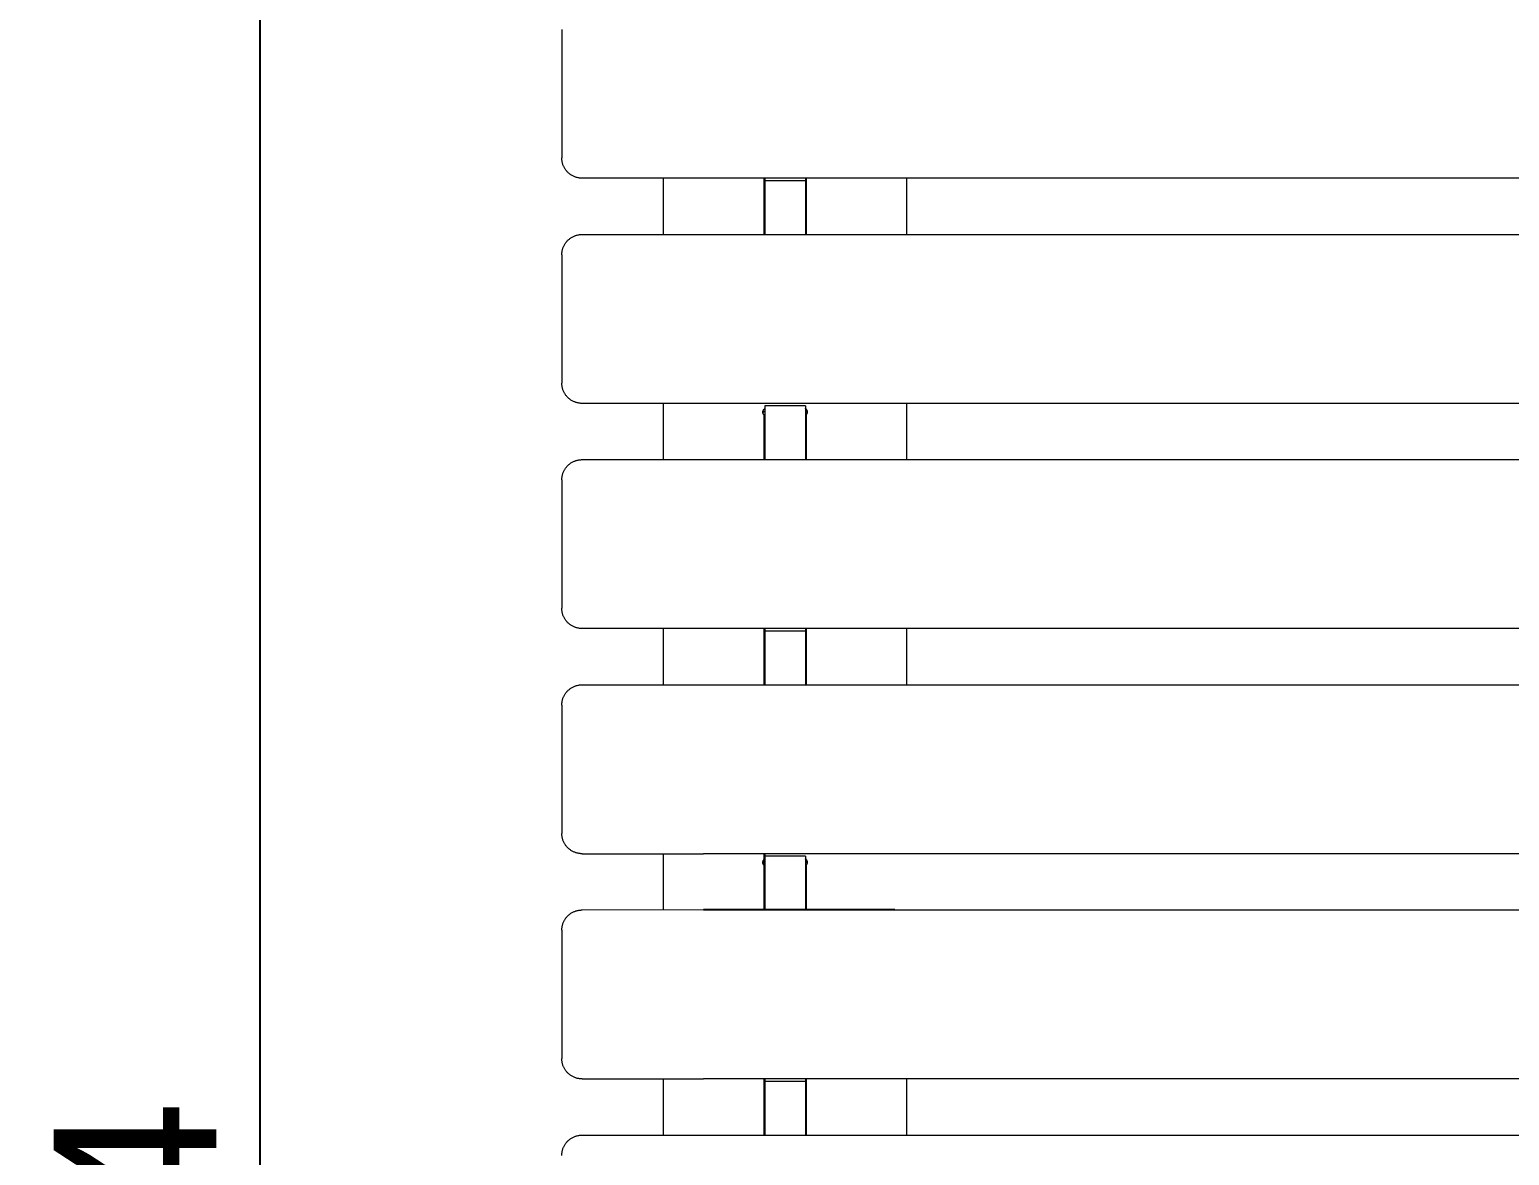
# Model space of a CAD drawing. Header units: millimetres. Extents: x -80 to 4518, y -398 to 2524.
# Drawn here: x -69.5 to 294.9, y 1978.1 to 2255.4 of the extents above; entities that cross this region are included whole.
import ezdxf

# ---------------------------------------------------------------- set-up
doc = ezdxf.new("R2010")
doc.units = ezdxf.units.MM
doc.layers.add('ZANO_R', color=7, linetype='Continuous', lineweight=0)
doc.layers.add('ZANO_W', color=1, linetype='Continuous', lineweight=0)
doc.styles.add('Arial', font='arial.ttf')
doc.styles.get("Standard").update_dxf_attribs({"font": 'ARIALUNI.TTF'})
doc.dimstyles.new('pl i ang', dxfattribs={"dimtxt": 50, "dimasz": 50, "dimexe": 1.25, "dimexo": 0.625, "dimgap": 10, "dimtad": 1, "dimtoh": 1, "dimtxsty": 'Standard', "dimcen": 2.5, "dimclrd": 1, "dimclre": 1, "dimclrt": 1, "dimadec": 0, "dimazin": 0, "dimtfac": 1, "dimtmove": 0, "dimatfit": 3, "dimfxl": 1, "dimarcsym": 1})

# ---------------------------------------------------------------- blocks, each defined once
blk = doc.blocks.new('*D386')
at = {"layer": 'ZANO_W', "color": 1, "lineweight": -2}
for p, q in [((56.54, 2481.4), (-22.87, 2481.4)), ((-12.87, 2441.4), (-12.87, 1417.51)), ((50.45, 1377.51), (-22.87, 1377.51))]:
    blk.add_line(p, q, dxfattribs=at)
at = {"layer": 'ZANO_W', "color": 1}
for points in [[(-6.2, 2441.4), (-19.53, 2441.4), (-12.87, 2481.4)], [(-19.53, 1417.51), (-6.2, 1417.51), (-12.87, 1377.51)]]:
    blk.add_solid(points, dxfattribs=at)
at = {"layer": 'ZANO_W', "color": 1, "insert": (-43.29, 1929.45), "char_height": 40, "attachment_point": 5, "rotation": 90, "style": 'Arial'}
blk.add_mtext('1104', dxfattribs=at)

msp = doc.modelspace()

# ---------------------------------------------------------------- linework, layer by layer
at = {"layer": 'ZANO_R'}
for p, q in [((61.54, 2255.42), (61.54, 2227.69)), ((61.54, 2227.69), (61.54, 2223.81)), ((61.55, 2223.63), (61.54, 2223.81)), ((61.55, 2223.46), (61.55, 2223.63)), ((61.57, 2223.29), (61.55, 2223.46)), ((61.59, 2223.12), (61.57, 2223.29)), ((61.62, 2222.96), (61.59, 2223.12)), ((61.65, 2222.79), (61.62, 2222.96)), ((61.69, 2222.62), (61.65, 2222.79)), ((61.73, 2222.46), (61.69, 2222.62)), ((61.78, 2222.29), (61.73, 2222.46)), ((61.83, 2222.13), (61.78, 2222.29)), ((61.89, 2221.97), (61.83, 2222.13)), ((61.96, 2221.81), (61.89, 2221.97)), ((62.03, 2221.66), (61.96, 2221.81)), ((62.1, 2221.51), (62.03, 2221.66)), ((62.18, 2221.35), (62.1, 2221.51)), ((62.27, 2221.21), (62.18, 2221.35)), ((62.36, 2221.06), (62.27, 2221.21)), ((62.46, 2220.92), (62.36, 2221.06)), ((62.56, 2220.78), (62.46, 2220.92)), ((62.66, 2220.65), (62.56, 2220.78)), ((62.77, 2220.52), (62.66, 2220.65)), ((62.89, 2220.39), (62.77, 2220.52)), ((63.01, 2220.27), (62.89, 2220.39)), ((63.13, 2220.15), (63.01, 2220.27)), ((63.26, 2220.04), (63.13, 2220.15)), ((63.39, 2219.93), (63.26, 2220.04)), ((63.52, 2219.82), (63.39, 2219.93)), ((63.66, 2219.72), (63.52, 2219.82)), ((63.8, 2219.62), (63.66, 2219.72)), ((63.95, 2219.53), (63.8, 2219.62)), ((64.09, 2219.45), (63.95, 2219.53)), ((64.24, 2219.37), (64.09, 2219.45)), ((64.4, 2219.29), (64.24, 2219.37)), ((64.55, 2219.22), (64.4, 2219.29)), ((64.71, 2219.15), (64.55, 2219.22)), ((64.87, 2219.09), (64.71, 2219.15)), ((65.03, 2219.04), (64.87, 2219.09)), ((65.19, 2218.99), (65.03, 2219.04)), ((65.36, 2218.95), (65.19, 2218.99)), ((65.53, 2218.91), (65.36, 2218.95)), ((65.69, 2218.88), (65.53, 2218.91)), ((65.86, 2218.85), (65.69, 2218.88)), ((66.03, 2218.83), (65.86, 2218.85)), ((66.2, 2218.82), (66.03, 2218.83)), ((66.37, 2218.81), (66.2, 2218.82)), ((66.54, 2218.81), (66.37, 2218.81)), ((360.45, 2218.81), (66.54, 2218.81)), ((86.54, 2218.81), (86.54, 2204.96)), ((111.34, 2204.96), (111.34, 2218.81)), ((111.54, 2218.81), (111.54, 2218.17)), ((121.54, 2218.17), (111.54, 2218.17)), ((111.54, 2218.17), (111.54, 2215.59)), ((121.54, 2218.81), (121.54, 2218.17)), ((121.54, 2218.17), (121.54, 2215.59)), ((121.74, 2218.81), (121.74, 2204.96)), ((146.54, 2204.96), (146.54, 2218.81)), ((111.54, 2215.59), (111.54, 2205.68)), ((121.54, 2215.59), (121.54, 2205.68)), ((65.86, 2204.91), (66.03, 2204.93)), ((66.03, 2204.93), (66.2, 2204.95)), ((66.2, 2204.95), (66.37, 2204.96)), ((66.37, 2204.96), (66.54, 2204.96)), ((66.54, 2204.96), (360.45, 2204.96)), ((111.54, 2205.68), (111.54, 2204.96)), ((121.54, 2205.68), (121.54, 2204.96)), ((61.69, 2201.14), (61.73, 2201.31)), ((61.73, 2201.31), (61.78, 2201.47)), ((61.78, 2201.47), (61.83, 2201.64)), ((61.83, 2201.64), (61.89, 2201.8)), ((61.89, 2201.8), (61.96, 2201.95)), ((61.96, 2201.95), (62.03, 2202.11)), ((62.03, 2202.11), (62.1, 2202.26)), ((62.1, 2202.26), (62.18, 2202.41)), ((62.18, 2202.41), (62.27, 2202.56)), ((62.27, 2202.56), (62.36, 2202.7)), ((62.36, 2202.7), (62.46, 2202.84)), ((62.46, 2202.84), (62.56, 2202.98)), ((62.56, 2202.98), (62.66, 2203.12)), ((62.66, 2203.12), (62.77, 2203.25)), ((62.77, 2203.25), (62.89, 2203.37)), ((62.89, 2203.37), (63.01, 2203.5)), ((63.01, 2203.5), (63.13, 2203.61)), ((63.13, 2203.61), (63.26, 2203.73)), ((63.26, 2203.73), (63.39, 2203.84)), ((63.39, 2203.84), (63.52, 2203.94)), ((63.52, 2203.94), (63.66, 2204.05)), ((63.66, 2204.05), (63.8, 2204.14)), ((63.8, 2204.14), (63.95, 2204.23)), ((63.95, 2204.23), (64.09, 2204.32)), ((64.09, 2204.32), (64.24, 2204.4)), ((64.24, 2204.4), (64.4, 2204.48)), ((64.4, 2204.48), (64.55, 2204.55)), ((64.55, 2204.55), (64.71, 2204.61)), ((64.71, 2204.61), (64.87, 2204.67)), ((64.87, 2204.67), (65.03, 2204.73)), ((65.03, 2204.73), (65.19, 2204.78)), ((65.19, 2204.78), (65.36, 2204.82)), ((65.36, 2204.82), (65.53, 2204.86)), ((65.53, 2204.86), (65.69, 2204.89)), ((65.69, 2204.89), (65.86, 2204.91)), ((61.54, 2199.96), (61.55, 2200.13)), ((61.54, 2199.96), (61.54, 2172.23)), ((61.55, 2200.3), (61.57, 2200.47)), ((61.55, 2200.13), (61.55, 2200.3)), ((61.57, 2200.47), (61.59, 2200.64)), ((61.59, 2200.64), (61.62, 2200.81)), ((61.62, 2200.81), (61.65, 2200.98)), ((61.65, 2200.98), (61.69, 2201.14)), ((61.54, 2172.23), (61.54, 2168.35)), ((61.55, 2168.18), (61.54, 2168.35)), ((61.55, 2168.01), (61.55, 2168.18)), ((61.57, 2167.84), (61.55, 2168.01)), ((61.59, 2167.67), (61.57, 2167.84)), ((61.62, 2167.5), (61.59, 2167.67)), ((61.65, 2167.33), (61.62, 2167.5)), ((61.69, 2167.16), (61.65, 2167.33)), ((61.73, 2167), (61.69, 2167.16)), ((61.78, 2166.83), (61.73, 2167)), ((61.83, 2166.67), (61.78, 2166.83)), ((61.89, 2166.51), (61.83, 2166.67)), ((61.96, 2166.35), (61.89, 2166.51)), ((62.03, 2166.2), (61.96, 2166.35)), ((62.1, 2166.05), (62.03, 2166.2)), ((62.18, 2165.9), (62.1, 2166.05)), ((62.27, 2165.75), (62.18, 2165.9)), ((62.36, 2165.6), (62.27, 2165.75)), ((62.46, 2165.46), (62.36, 2165.6)), ((62.56, 2165.33), (62.46, 2165.46)), ((62.66, 2165.19), (62.56, 2165.33)), ((62.77, 2165.06), (62.66, 2165.19)), ((62.89, 2164.93), (62.77, 2165.06)), ((63.01, 2164.81), (62.89, 2164.93)), ((63.13, 2164.69), (63.01, 2164.81)), ((63.26, 2164.58), (63.13, 2164.69)), ((63.39, 2164.47), (63.26, 2164.58)), ((63.52, 2164.36), (63.39, 2164.47)), ((63.66, 2164.26), (63.52, 2164.36)), ((63.8, 2164.17), (63.66, 2164.26)), ((63.95, 2164.07), (63.8, 2164.17)), ((64.09, 2163.99), (63.95, 2164.07)), ((64.24, 2163.91), (64.09, 2163.99)), ((64.4, 2163.83), (64.24, 2163.91)), ((64.55, 2163.76), (64.4, 2163.83)), ((64.71, 2163.7), (64.55, 2163.76)), ((64.87, 2163.64), (64.71, 2163.7)), ((65.03, 2163.58), (64.87, 2163.64)), ((65.19, 2163.53), (65.03, 2163.58)), ((65.36, 2163.49), (65.19, 2163.53)), ((65.53, 2163.45), (65.36, 2163.49)), ((65.69, 2163.42), (65.53, 2163.45)), ((65.86, 2163.39), (65.69, 2163.42)), ((66.03, 2163.37), (65.86, 2163.39)), ((66.2, 2163.36), (66.03, 2163.37)), ((66.37, 2163.35), (66.2, 2163.36)), ((66.54, 2163.35), (66.37, 2163.35)), ((360.45, 2163.35), (66.54, 2163.35)), ((86.54, 2163.35), (86.54, 2149.5)), ((111.05, 2161.28), (111.06, 2161.32)), ((111.05, 2161.25), (111.05, 2161.28)), ((111.05, 2161.22), (111.05, 2161.25)), ((111.05, 2161.18), (111.05, 2161.22)), ((111.06, 2161.35), (111.07, 2161.39)), ((111.06, 2161.32), (111.06, 2161.35)), ((111.07, 2161.42), (111.08, 2161.45)), ((111.07, 2161.39), (111.07, 2161.42)), ((111.08, 2161.45), (111.09, 2161.49)), ((111.09, 2161.49), (111.1, 2161.52)), ((111.1, 2161.52), (111.11, 2161.55)), ((111.11, 2161.55), (111.12, 2161.58)), ((111.12, 2161.58), (111.14, 2161.61)), ((111.14, 2161.61), (111.15, 2161.64)), ((111.15, 2161.64), (111.17, 2161.68)), ((111.17, 2161.68), (111.18, 2161.7)), ((111.18, 2161.7), (111.2, 2161.73)), ((111.2, 2161.73), (111.22, 2161.76)), ((111.2, 2161.18), (111.22, 2161.21)), ((111.22, 2161.76), (111.24, 2161.79)), ((111.22, 2161.21), (111.24, 2161.24)), ((111.24, 2161.79), (111.26, 2161.82)), ((111.24, 2161.24), (111.26, 2161.26)), ((111.26, 2161.82), (111.28, 2161.84)), ((111.26, 2161.26), (111.28, 2161.29)), ((111.28, 2161.84), (111.3, 2161.87)), ((111.28, 2161.29), (111.31, 2161.32)), ((111.3, 2161.87), (111.33, 2161.9)), ((111.31, 2161.32), (111.33, 2161.34)), ((111.33, 2161.9), (111.35, 2161.92)), ((111.33, 2161.34), (111.35, 2161.36)), ((111.35, 2161.92), (111.38, 2161.94)), ((111.35, 2161.36), (111.38, 2161.39)), ((111.38, 2161.94), (111.4, 2161.96)), ((111.38, 2161.39), (111.4, 2161.41)), ((111.4, 2161.96), (111.43, 2161.99)), ((111.4, 2161.41), (111.43, 2161.43)), ((111.43, 2161.99), (111.46, 2162.01)), ((111.43, 2161.43), (111.46, 2161.45)), ((111.46, 2162.01), (111.49, 2162.03)), ((111.46, 2161.45), (111.49, 2161.47)), ((111.49, 2162.03), (111.51, 2162.05)), ((111.49, 2161.47), (111.51, 2161.49)), ((111.51, 2162.05), (111.54, 2162.06)), ((111.51, 2161.49), (111.54, 2161.51)), ((121.54, 2162.71), (111.54, 2162.71)), ((111.54, 2162.71), (111.54, 2160.13)), ((121.54, 2162.71), (121.54, 2160.13)), ((121.57, 2162.05), (121.54, 2162.06)), ((121.54, 2161.51), (121.57, 2161.49)), ((121.6, 2162.03), (121.57, 2162.05)), ((121.57, 2161.49), (121.6, 2161.47)), ((121.63, 2162.01), (121.6, 2162.03)), ((121.6, 2161.47), (121.63, 2161.45)), ((121.66, 2161.99), (121.63, 2162.01)), ((121.63, 2161.45), (121.66, 2161.43)), ((121.68, 2161.96), (121.66, 2161.99)), ((121.66, 2161.43), (121.68, 2161.41)), ((121.71, 2161.94), (121.68, 2161.96)), ((121.68, 2161.41), (121.71, 2161.39)), ((121.73, 2161.92), (121.71, 2161.94)), ((121.71, 2161.39), (121.73, 2161.36)), ((121.76, 2161.9), (121.73, 2161.92)), ((121.73, 2161.36), (121.76, 2161.34)), ((121.78, 2161.87), (121.76, 2161.9)), ((121.76, 2161.34), (121.78, 2161.32)), ((121.8, 2161.84), (121.78, 2161.87)), ((121.78, 2161.32), (121.8, 2161.29)), ((121.83, 2161.82), (121.8, 2161.84)), ((121.8, 2161.29), (121.82, 2161.26)), ((121.82, 2161.26), (121.85, 2161.24)), ((121.85, 2161.79), (121.83, 2161.82)), ((121.87, 2161.76), (121.85, 2161.79)), ((121.85, 2161.24), (121.86, 2161.21)), ((121.86, 2161.21), (121.88, 2161.18)), ((121.88, 2161.73), (121.87, 2161.76)), ((121.9, 2161.7), (121.88, 2161.73)), ((121.92, 2161.68), (121.9, 2161.7)), ((121.93, 2161.64), (121.92, 2161.68)), ((121.95, 2161.61), (121.93, 2161.64)), ((121.96, 2161.58), (121.95, 2161.61)), ((121.97, 2161.55), (121.96, 2161.58)), ((121.99, 2161.52), (121.97, 2161.55)), ((122, 2161.49), (121.99, 2161.52)), ((122.01, 2161.45), (122, 2161.49)), ((122.01, 2161.42), (122.01, 2161.45)), ((122.02, 2161.39), (122.01, 2161.42)), ((122.03, 2161.35), (122.02, 2161.39)), ((122.03, 2161.32), (122.03, 2161.35)), ((122.03, 2161.28), (122.03, 2161.32)), ((122.03, 2161.25), (122.03, 2161.28)), ((122.04, 2161.22), (122.03, 2161.25)), ((122.04, 2161.18), (122.04, 2161.22)), ((146.54, 2149.5), (146.54, 2163.35)), ((111.05, 2161.15), (111.05, 2161.18)), ((111.06, 2161.11), (111.05, 2161.15)), ((111.06, 2161.08), (111.06, 2161.11)), ((111.06, 2161.05), (111.06, 2161.08)), ((111.07, 2161.01), (111.06, 2161.05)), ((111.08, 2160.98), (111.07, 2161.01)), ((111.09, 2160.95), (111.08, 2160.98)), ((111.09, 2160.93), (111.1, 2160.96)), ((111.1, 2160.91), (111.09, 2160.95)), ((111.1, 2160.96), (111.11, 2161)), ((111.11, 2160.88), (111.1, 2160.91)), ((111.11, 2161), (111.12, 2161.03)), ((111.12, 2160.85), (111.11, 2160.88)), ((111.12, 2161.03), (111.14, 2161.06)), ((111.13, 2160.82), (111.12, 2160.85)), ((111.15, 2160.79), (111.13, 2160.82)), ((111.14, 2161.06), (111.15, 2161.09)), ((111.15, 2161.09), (111.17, 2161.12)), ((111.16, 2160.76), (111.15, 2160.79)), ((111.18, 2160.73), (111.16, 2160.76)), ((111.17, 2161.12), (111.18, 2161.15)), ((111.18, 2161.15), (111.2, 2161.18)), ((111.19, 2160.7), (111.18, 2160.73)), ((111.21, 2160.67), (111.19, 2160.7)), ((111.23, 2160.64), (111.21, 2160.67)), ((111.25, 2160.61), (111.23, 2160.64)), ((111.27, 2160.58), (111.25, 2160.61)), ((111.3, 2160.56), (111.27, 2160.58)), ((111.32, 2160.53), (111.3, 2160.56)), ((111.34, 2160.51), (111.32, 2160.53)), ((111.34, 2149.5), (111.34, 2160.51)), ((111.54, 2160.13), (111.54, 2150.22)), ((121.54, 2160.13), (121.54, 2150.22)), ((121.74, 2160.51), (121.77, 2160.53)), ((121.74, 2160.51), (121.74, 2149.5)), ((121.77, 2160.53), (121.79, 2160.56)), ((121.79, 2160.56), (121.81, 2160.58)), ((121.81, 2160.58), (121.83, 2160.61)), ((121.83, 2160.61), (121.85, 2160.64)), ((121.85, 2160.64), (121.87, 2160.67)), ((121.87, 2160.67), (121.89, 2160.7)), ((121.88, 2161.18), (121.9, 2161.15)), ((121.89, 2160.7), (121.91, 2160.73)), ((121.9, 2161.15), (121.92, 2161.12)), ((121.91, 2160.73), (121.92, 2160.76)), ((121.92, 2161.12), (121.93, 2161.09)), ((121.92, 2160.76), (121.94, 2160.79)), ((121.93, 2161.09), (121.95, 2161.06)), ((121.94, 2160.79), (121.95, 2160.82)), ((121.95, 2161.06), (121.96, 2161.03)), ((121.95, 2160.82), (121.97, 2160.85)), ((121.96, 2161.03), (121.97, 2161)), ((121.97, 2161), (121.99, 2160.96)), ((121.97, 2160.85), (121.98, 2160.88)), ((121.98, 2160.88), (121.99, 2160.91)), ((121.99, 2160.96), (122, 2160.93)), ((121.99, 2160.91), (122, 2160.95)), ((122, 2160.95), (122.01, 2160.98)), ((122.01, 2160.98), (122.02, 2161.01)), ((122.02, 2161.05), (122.03, 2161.08)), ((122.02, 2161.01), (122.02, 2161.05)), ((122.03, 2161.15), (122.04, 2161.18)), ((122.03, 2161.11), (122.03, 2161.15)), ((122.03, 2161.08), (122.03, 2161.11)), ((61.96, 2146.49), (62.03, 2146.65)), ((62.03, 2146.65), (62.1, 2146.8)), ((62.1, 2146.8), (62.18, 2146.95)), ((62.18, 2146.95), (62.27, 2147.1)), ((62.27, 2147.1), (62.36, 2147.24)), ((62.36, 2147.24), (62.46, 2147.39)), ((62.46, 2147.39), (62.56, 2147.52)), ((62.56, 2147.52), (62.66, 2147.66)), ((62.66, 2147.66), (62.77, 2147.79)), ((62.77, 2147.79), (62.89, 2147.92)), ((62.89, 2147.92), (63.01, 2148.04)), ((63.01, 2148.04), (63.13, 2148.16)), ((63.13, 2148.16), (63.26, 2148.27)), ((63.26, 2148.27), (63.39, 2148.38)), ((63.39, 2148.38), (63.52, 2148.49)), ((63.52, 2148.49), (63.66, 2148.59)), ((63.66, 2148.59), (63.8, 2148.68)), ((63.8, 2148.68), (63.95, 2148.77)), ((63.95, 2148.77), (64.09, 2148.86)), ((64.09, 2148.86), (64.24, 2148.94)), ((64.24, 2148.94), (64.4, 2149.02)), ((64.4, 2149.02), (64.55, 2149.09)), ((64.55, 2149.09), (64.71, 2149.15)), ((64.71, 2149.15), (64.87, 2149.21)), ((64.87, 2149.21), (65.03, 2149.27)), ((65.03, 2149.27), (65.19, 2149.32)), ((65.19, 2149.32), (65.36, 2149.36)), ((65.36, 2149.36), (65.53, 2149.4)), ((65.53, 2149.4), (65.69, 2149.43)), ((65.69, 2149.43), (65.86, 2149.46)), ((65.86, 2149.46), (66.03, 2149.48)), ((66.03, 2149.48), (66.2, 2149.49)), ((66.2, 2149.49), (66.37, 2149.5)), ((66.37, 2149.5), (66.54, 2149.5)), ((66.54, 2149.5), (360.45, 2149.5)), ((111.54, 2150.22), (111.54, 2149.5)), ((121.54, 2150.22), (121.54, 2149.5)), ((61.54, 2144.5), (61.55, 2144.67)), ((61.54, 2144.5), (61.54, 2116.77)), ((61.55, 2144.84), (61.57, 2145.01)), ((61.55, 2144.67), (61.55, 2144.84)), ((61.57, 2145.01), (61.59, 2145.18)), ((61.59, 2145.18), (61.62, 2145.35)), ((61.62, 2145.35), (61.65, 2145.52)), ((61.65, 2145.52), (61.69, 2145.69)), ((61.69, 2145.69), (61.73, 2145.85)), ((61.73, 2145.85), (61.78, 2146.01)), ((61.78, 2146.01), (61.83, 2146.18)), ((61.83, 2146.18), (61.89, 2146.34)), ((61.89, 2146.34), (61.96, 2146.49)), ((61.54, 2116.77), (61.54, 2112.89)), ((61.54, 2116.77), (61.54, 2112.89)), ((61.55, 2112.72), (61.54, 2112.89)), ((61.55, 2112.72), (61.54, 2112.89)), ((61.55, 2112.55), (61.55, 2112.72)), ((61.55, 2112.55), (61.55, 2112.72)), ((61.57, 2112.38), (61.55, 2112.55)), ((61.57, 2112.38), (61.55, 2112.55)), ((61.59, 2112.21), (61.57, 2112.38)), ((61.59, 2112.21), (61.57, 2112.38)), ((61.62, 2112.04), (61.59, 2112.21)), ((61.62, 2112.04), (61.59, 2112.21)), ((61.65, 2111.87), (61.62, 2112.04)), ((61.65, 2111.87), (61.62, 2112.04)), ((61.69, 2111.7), (61.65, 2111.87)), ((61.69, 2111.7), (61.65, 2111.87)), ((61.73, 2111.54), (61.69, 2111.7)), ((61.73, 2111.54), (61.69, 2111.7)), ((61.78, 2111.38), (61.73, 2111.54)), ((61.78, 2111.38), (61.73, 2111.54)), ((61.83, 2111.21), (61.78, 2111.38)), ((61.83, 2111.21), (61.78, 2111.38)), ((61.89, 2111.05), (61.83, 2111.21)), ((61.89, 2111.05), (61.83, 2111.21)), ((61.96, 2110.9), (61.89, 2111.05)), ((61.96, 2110.9), (61.89, 2111.05)), ((62.03, 2110.74), (61.96, 2110.9)), ((62.03, 2110.74), (61.96, 2110.9)), ((62.1, 2110.59), (62.03, 2110.74)), ((62.1, 2110.59), (62.03, 2110.74)), ((62.18, 2110.44), (62.1, 2110.59)), ((62.18, 2110.44), (62.1, 2110.59)), ((62.27, 2110.29), (62.18, 2110.44)), ((62.27, 2110.29), (62.18, 2110.44)), ((62.36, 2110.15), (62.27, 2110.29)), ((62.36, 2110.15), (62.27, 2110.29)), ((62.46, 2110.01), (62.36, 2110.15)), ((62.46, 2110.01), (62.36, 2110.15)), ((62.56, 2109.87), (62.46, 2110.01)), ((62.56, 2109.87), (62.46, 2110.01)), ((62.66, 2109.73), (62.56, 2109.87)), ((62.66, 2109.73), (62.56, 2109.87)), ((62.77, 2109.6), (62.66, 2109.73)), ((62.77, 2109.6), (62.66, 2109.73)), ((62.89, 2109.48), (62.77, 2109.6)), ((62.89, 2109.48), (62.77, 2109.6)), ((63.01, 2109.35), (62.89, 2109.48)), ((63.01, 2109.35), (62.89, 2109.48)), ((63.13, 2109.23), (63.01, 2109.35)), ((63.13, 2109.23), (63.01, 2109.35)), ((63.26, 2109.12), (63.13, 2109.23)), ((63.26, 2109.12), (63.13, 2109.23)), ((63.39, 2109.01), (63.26, 2109.12)), ((63.39, 2109.01), (63.26, 2109.12)), ((63.52, 2108.9), (63.39, 2109.01)), ((63.52, 2108.9), (63.39, 2109.01)), ((63.66, 2108.8), (63.52, 2108.9)), ((63.66, 2108.8), (63.52, 2108.9)), ((63.8, 2108.71), (63.66, 2108.8)), ((63.8, 2108.71), (63.66, 2108.8)), ((63.95, 2108.62), (63.8, 2108.71)), ((63.95, 2108.62), (63.8, 2108.71)), ((64.09, 2108.53), (63.95, 2108.62)), ((64.09, 2108.53), (63.95, 2108.62)), ((64.24, 2108.45), (64.09, 2108.53)), ((64.24, 2108.45), (64.09, 2108.53)), ((64.4, 2108.37), (64.24, 2108.45)), ((64.4, 2108.37), (64.24, 2108.45)), ((64.55, 2108.3), (64.4, 2108.37)), ((64.55, 2108.3), (64.4, 2108.37)), ((64.71, 2108.24), (64.55, 2108.3)), ((64.71, 2108.24), (64.55, 2108.3)), ((64.87, 2108.18), (64.71, 2108.24)), ((64.87, 2108.18), (64.71, 2108.24)), ((65.03, 2108.12), (64.87, 2108.18)), ((65.03, 2108.12), (64.87, 2108.18)), ((65.19, 2108.07), (65.03, 2108.12)), ((65.19, 2108.07), (65.03, 2108.12)), ((65.36, 2108.03), (65.19, 2108.07)), ((65.36, 2108.03), (65.19, 2108.07)), ((65.53, 2107.99), (65.36, 2108.03)), ((65.53, 2107.99), (65.36, 2108.03)), ((65.69, 2107.96), (65.53, 2107.99)), ((65.69, 2107.96), (65.53, 2107.99)), ((65.86, 2107.94), (65.69, 2107.96)), ((65.86, 2107.94), (65.69, 2107.96)), ((66.03, 2107.91), (65.86, 2107.94)), ((66.03, 2107.91), (65.86, 2107.94)), ((66.2, 2107.9), (66.03, 2107.91)), ((66.2, 2107.9), (66.03, 2107.91)), ((66.37, 2107.89), (66.2, 2107.9)), ((66.37, 2107.89), (66.2, 2107.9)), ((66.54, 2107.89), (66.37, 2107.89)), ((66.54, 2107.89), (66.37, 2107.89)), ((360.45, 2107.89), (66.54, 2107.89)), ((86.54, 2107.89), (86.54, 2094.04)), ((86.54, 2107.89), (86.54, 2094.04)), ((111.34, 2094.04), (111.34, 2107.89)), ((111.34, 2094.04), (111.34, 2107.89)), ((111.54, 2107.89), (111.54, 2107.25)), ((111.54, 2107.89), (111.54, 2107.25)), ((111.54, 2107.25), (111.54, 2104.67)), ((121.54, 2107.25), (111.54, 2107.25)), ((111.54, 2107.25), (111.54, 2104.67)), ((121.54, 2107.89), (121.54, 2107.25)), ((121.54, 2107.25), (121.54, 2104.67)), ((121.74, 2107.89), (121.74, 2094.04)), ((146.54, 2094.04), (146.54, 2107.89)), ((111.54, 2104.67), (111.54, 2094.77)), ((111.54, 2104.67), (111.54, 2094.77)), ((121.54, 2104.67), (121.54, 2094.77)), ((111.37, 2097.04), (111.34, 2097.02)), ((111.37, 2096.48), (111.34, 2096.46)), ((111.39, 2097.06), (111.37, 2097.04)), ((111.39, 2096.5), (111.37, 2096.48)), ((111.41, 2097.08), (111.39, 2097.06)), ((111.41, 2096.53), (111.39, 2096.5)), ((111.44, 2097.1), (111.41, 2097.08)), ((111.44, 2096.54), (111.41, 2096.53)), ((111.46, 2097.12), (111.44, 2097.1)), ((111.46, 2096.56), (111.44, 2096.54)), ((111.49, 2097.14), (111.46, 2097.12)), ((111.49, 2096.58), (111.46, 2096.56)), ((111.52, 2097.15), (111.49, 2097.14)), ((111.52, 2096.6), (111.49, 2096.58)), ((111.54, 2097.17), (111.52, 2097.15)), ((111.54, 2096.62), (111.52, 2096.6)), ((62.46, 2091.93), (62.56, 2092.07)), ((62.46, 2091.93), (62.56, 2092.07)), ((62.56, 2092.07), (62.66, 2092.2)), ((62.56, 2092.07), (62.66, 2092.2)), ((62.66, 2092.2), (62.77, 2092.33)), ((62.66, 2092.2), (62.77, 2092.33)), ((62.77, 2092.33), (62.89, 2092.46)), ((62.77, 2092.33), (62.89, 2092.46)), ((62.89, 2092.46), (63.01, 2092.58)), ((62.89, 2092.46), (63.01, 2092.58)), ((63.01, 2092.58), (63.13, 2092.7)), ((63.01, 2092.58), (63.13, 2092.7)), ((63.13, 2092.7), (63.26, 2092.81)), ((63.13, 2092.7), (63.26, 2092.81)), ((63.26, 2092.81), (63.39, 2092.92)), ((63.26, 2092.81), (63.39, 2092.92)), ((63.39, 2092.92), (63.52, 2093.03)), ((63.39, 2092.92), (63.52, 2093.03)), ((63.52, 2093.03), (63.66, 2093.13)), ((63.52, 2093.03), (63.66, 2093.13)), ((63.66, 2093.13), (63.8, 2093.22)), ((63.66, 2093.13), (63.8, 2093.22)), ((63.8, 2093.22), (63.95, 2093.32)), ((63.8, 2093.22), (63.95, 2093.32)), ((63.95, 2093.32), (64.09, 2093.4)), ((63.95, 2093.32), (64.09, 2093.4)), ((64.09, 2093.4), (64.24, 2093.48)), ((64.09, 2093.4), (64.24, 2093.48)), ((64.24, 2093.48), (64.4, 2093.56)), ((64.24, 2093.48), (64.4, 2093.56)), ((64.4, 2093.56), (64.55, 2093.63)), ((64.4, 2093.56), (64.55, 2093.63)), ((64.55, 2093.63), (64.71, 2093.7)), ((64.55, 2093.63), (64.71, 2093.7)), ((64.71, 2093.7), (64.87, 2093.76)), ((64.71, 2093.7), (64.87, 2093.76)), ((64.87, 2093.76), (65.03, 2093.81)), ((64.87, 2093.76), (65.03, 2093.81)), ((65.03, 2093.81), (65.19, 2093.86)), ((65.03, 2093.81), (65.19, 2093.86)), ((65.19, 2093.86), (65.36, 2093.9)), ((65.19, 2093.86), (65.36, 2093.9)), ((65.36, 2093.9), (65.53, 2093.94)), ((65.36, 2093.9), (65.53, 2093.94)), ((65.53, 2093.94), (65.69, 2093.97)), ((65.53, 2093.94), (65.69, 2093.97)), ((65.69, 2093.97), (65.86, 2094)), ((65.69, 2093.97), (65.86, 2094)), ((65.86, 2094), (66.03, 2094.02)), ((65.86, 2094), (66.03, 2094.02)), ((66.03, 2094.02), (66.2, 2094.03)), ((66.03, 2094.02), (66.2, 2094.03)), ((66.2, 2094.03), (66.37, 2094.04)), ((66.2, 2094.03), (66.37, 2094.04)), ((66.37, 2094.04), (66.54, 2094.04)), ((66.37, 2094.04), (66.54, 2094.04)), ((66.54, 2094.04), (360.45, 2094.04)), ((111.54, 2094.77), (111.54, 2094.04)), ((111.54, 2094.77), (111.54, 2094.04)), ((121.54, 2094.77), (121.54, 2094.04)), ((61.54, 2089.04), (61.55, 2089.21)), ((61.54, 2089.04), (61.55, 2089.21)), ((61.54, 2089.04), (61.54, 2061.31)), ((61.54, 2089.04), (61.54, 2061.31)), ((61.55, 2089.39), (61.57, 2089.56)), ((61.55, 2089.39), (61.57, 2089.56)), ((61.55, 2089.21), (61.55, 2089.39)), ((61.55, 2089.21), (61.55, 2089.39)), ((61.57, 2089.56), (61.59, 2089.72)), ((61.57, 2089.56), (61.59, 2089.72)), ((61.59, 2089.72), (61.62, 2089.89)), ((61.59, 2089.72), (61.62, 2089.89)), ((61.62, 2089.89), (61.65, 2090.06)), ((61.62, 2089.89), (61.65, 2090.06)), ((61.65, 2090.06), (61.69, 2090.23)), ((61.65, 2090.06), (61.69, 2090.23)), ((61.69, 2090.23), (61.73, 2090.39)), ((61.69, 2090.23), (61.73, 2090.39)), ((61.73, 2090.39), (61.78, 2090.56)), ((61.73, 2090.39), (61.78, 2090.56)), ((61.78, 2090.56), (61.83, 2090.72)), ((61.78, 2090.56), (61.83, 2090.72)), ((61.83, 2090.72), (61.89, 2090.88)), ((61.83, 2090.72), (61.89, 2090.88)), ((61.89, 2090.88), (61.96, 2091.04)), ((61.89, 2090.88), (61.96, 2091.04)), ((61.96, 2091.04), (62.03, 2091.19)), ((61.96, 2091.04), (62.03, 2091.19)), ((62.03, 2091.19), (62.1, 2091.34)), ((62.03, 2091.19), (62.1, 2091.34)), ((62.1, 2091.34), (62.18, 2091.49)), ((62.1, 2091.34), (62.18, 2091.49)), ((62.18, 2091.49), (62.27, 2091.64)), ((62.18, 2091.49), (62.27, 2091.64)), ((62.27, 2091.64), (62.36, 2091.79)), ((62.27, 2091.64), (62.36, 2091.79)), ((62.36, 2091.79), (62.46, 2091.93)), ((62.36, 2091.79), (62.46, 2091.93)), ((61.54, 2061.31), (61.54, 2057.43)), ((61.54, 2061.31), (61.54, 2057.43)), ((61.55, 2057.26), (61.54, 2057.43)), ((61.54, 2057.34), (61.54, 2057.43)), ((61.55, 2057.09), (61.55, 2057.26)), ((61.57, 2056.92), (61.55, 2057.09)), ((61.59, 2056.75), (61.57, 2056.92)), ((61.62, 2056.58), (61.59, 2056.75)), ((61.65, 2056.41), (61.62, 2056.58)), ((61.69, 2056.25), (61.65, 2056.41)), ((61.73, 2056.08), (61.69, 2056.25)), ((61.78, 2055.92), (61.73, 2056.08)), ((61.83, 2055.76), (61.78, 2055.92)), ((61.89, 2055.6), (61.83, 2055.76)), ((61.96, 2055.44), (61.89, 2055.6)), ((62.03, 2055.28), (61.96, 2055.44)), ((62.1, 2055.13), (62.03, 2055.28)), ((62.18, 2054.98), (62.1, 2055.13)), ((62.27, 2054.83), (62.18, 2054.98)), ((62.36, 2054.69), (62.27, 2054.83)), ((62.46, 2054.55), (62.36, 2054.69)), ((62.56, 2054.41), (62.46, 2054.55)), ((62.66, 2054.27), (62.56, 2054.41)), ((62.77, 2054.14), (62.66, 2054.27)), ((62.89, 2054.02), (62.77, 2054.14)), ((63.01, 2053.89), (62.89, 2054.02)), ((63.13, 2053.78), (63.01, 2053.89)), ((63.26, 2053.66), (63.13, 2053.78)), ((63.39, 2053.55), (63.26, 2053.66)), ((63.52, 2053.45), (63.39, 2053.55)), ((63.66, 2053.35), (63.52, 2053.45)), ((63.8, 2053.25), (63.66, 2053.35)), ((63.95, 2053.16), (63.8, 2053.25)), ((64.09, 2053.07), (63.95, 2053.16)), ((64.24, 2052.99), (64.09, 2053.07)), ((64.4, 2052.91), (64.24, 2052.99)), ((64.55, 2052.84), (64.4, 2052.91)), ((64.71, 2052.78), (64.55, 2052.84)), ((64.87, 2052.72), (64.71, 2052.78)), ((65.03, 2052.66), (64.87, 2052.72)), ((65.19, 2052.62), (65.03, 2052.66)), ((65.36, 2052.57), (65.19, 2052.62)), ((65.53, 2052.53), (65.36, 2052.57)), ((65.69, 2052.5), (65.53, 2052.53)), ((65.86, 2052.48), (65.69, 2052.5)), ((66.03, 2052.46), (65.86, 2052.48)), ((66.2, 2052.44), (66.03, 2052.46)), ((66.37, 2052.43), (66.2, 2052.44)), ((66.54, 2052.43), (66.37, 2052.43)), ((66.54, 2052.43), (96.43, 2052.43)), ((86.54, 2052.43), (86.54, 2038.59)), ((360.45, 2052.43), (96.43, 2052.43)), ((111.34, 2038.59), (111.34, 2052.43)), ((111.54, 2052.43), (111.54, 2051.79)), ((111.05, 2050.37), (111.06, 2050.4)), ((111.05, 2050.33), (111.05, 2050.37)), ((111.05, 2050.3), (111.05, 2050.33)), ((111.05, 2050.26), (111.05, 2050.3)), ((111.05, 2050.23), (111.05, 2050.26)), ((111.06, 2050.2), (111.05, 2050.23)), ((111.06, 2050.44), (111.07, 2050.47)), ((111.06, 2050.4), (111.06, 2050.44)), ((111.06, 2050.16), (111.06, 2050.2)), ((111.06, 2050.13), (111.06, 2050.16)), ((111.07, 2050.1), (111.06, 2050.13)), ((111.07, 2050.5), (111.08, 2050.54)), ((111.07, 2050.47), (111.07, 2050.5)), ((111.08, 2050.06), (111.07, 2050.1)), ((111.08, 2050.54), (111.09, 2050.57)), ((111.09, 2050.03), (111.08, 2050.06)), ((111.09, 2050.57), (111.1, 2050.6)), ((111.09, 2050.01), (111.1, 2050.05)), ((111.1, 2050), (111.09, 2050.03)), ((111.1, 2050.6), (111.11, 2050.63)), ((111.1, 2050.05), (111.11, 2050.08)), ((111.11, 2049.96), (111.1, 2050)), ((111.11, 2050.63), (111.12, 2050.67)), ((111.11, 2050.08), (111.12, 2050.11)), ((111.12, 2049.93), (111.11, 2049.96)), ((111.12, 2050.67), (111.14, 2050.7)), ((111.12, 2050.11), (111.14, 2050.14)), ((111.13, 2049.9), (111.12, 2049.93)), ((111.15, 2049.87), (111.13, 2049.9)), ((111.14, 2050.7), (111.15, 2050.73)), ((111.14, 2050.14), (111.15, 2050.17)), ((111.15, 2050.73), (111.17, 2050.76)), ((111.15, 2050.17), (111.17, 2050.2)), ((111.16, 2049.84), (111.15, 2049.87)), ((111.18, 2049.81), (111.16, 2049.84)), ((111.17, 2050.76), (111.18, 2050.79)), ((111.17, 2050.2), (111.18, 2050.23)), ((111.18, 2050.79), (111.2, 2050.82)), ((111.18, 2050.23), (111.2, 2050.26)), ((111.19, 2049.78), (111.18, 2049.81)), ((111.21, 2049.75), (111.19, 2049.78)), ((111.2, 2050.82), (111.22, 2050.85)), ((111.2, 2050.26), (111.22, 2050.29)), ((111.23, 2049.72), (111.21, 2049.75)), ((111.22, 2050.85), (111.24, 2050.87)), ((111.22, 2050.29), (111.24, 2050.32)), ((111.25, 2049.69), (111.23, 2049.72)), ((111.24, 2050.87), (111.26, 2050.9)), ((111.24, 2050.32), (111.26, 2050.35)), ((111.27, 2049.67), (111.25, 2049.69)), ((111.26, 2050.9), (111.28, 2050.93)), ((111.26, 2050.35), (111.28, 2050.37)), ((111.3, 2049.64), (111.27, 2049.67)), ((111.28, 2050.93), (111.3, 2050.95)), ((111.28, 2050.37), (111.31, 2050.4)), ((111.3, 2050.95), (111.33, 2050.98)), ((111.32, 2049.62), (111.3, 2049.64)), ((111.31, 2050.4), (111.33, 2050.42)), ((111.34, 2049.59), (111.32, 2049.62)), ((111.33, 2050.98), (111.35, 2051)), ((111.33, 2050.42), (111.35, 2050.45)), ((111.34, 2042.65), (111.34, 2049.59)), ((111.35, 2051), (111.38, 2051.03)), ((111.35, 2050.45), (111.38, 2050.47)), ((111.38, 2051.03), (111.4, 2051.05)), ((111.38, 2050.47), (111.4, 2050.49)), ((111.4, 2051.05), (111.43, 2051.07)), ((111.4, 2050.49), (111.43, 2050.51)), ((111.43, 2051.07), (111.46, 2051.09)), ((111.43, 2050.51), (111.46, 2050.53)), ((111.46, 2051.09), (111.49, 2051.11)), ((111.46, 2050.53), (111.49, 2050.55)), ((111.49, 2051.11), (111.51, 2051.13)), ((111.49, 2050.55), (111.51, 2050.57)), ((111.51, 2051.13), (111.54, 2051.15)), ((111.51, 2050.57), (111.54, 2050.59)), ((111.54, 2051.79), (111.54, 2049.21)), ((121.54, 2051.79), (111.54, 2051.79)), ((111.54, 2051.79), (111.54, 2049.21)), ((111.54, 2049.21), (111.54, 2039.31)), ((111.54, 2049.21), (111.54, 2042.65)), ((121.54, 2051.79), (121.54, 2049.21)), ((121.57, 2051.13), (121.54, 2051.15)), ((121.54, 2050.59), (121.57, 2050.57)), ((121.54, 2049.21), (121.54, 2042.66)), ((121.6, 2051.11), (121.57, 2051.13)), ((121.57, 2050.57), (121.6, 2050.55)), ((121.63, 2051.09), (121.6, 2051.11)), ((121.6, 2050.55), (121.63, 2050.53)), ((121.66, 2051.07), (121.63, 2051.09)), ((121.63, 2050.53), (121.66, 2050.51)), ((121.68, 2051.05), (121.66, 2051.07)), ((121.66, 2050.51), (121.68, 2050.49)), ((121.71, 2051.03), (121.68, 2051.05)), ((121.68, 2050.49), (121.71, 2050.47)), ((121.73, 2051), (121.71, 2051.03)), ((121.71, 2050.47), (121.73, 2050.45)), ((121.76, 2050.98), (121.73, 2051)), ((121.73, 2050.45), (121.76, 2050.42)), ((121.74, 2049.59), (121.77, 2049.62)), ((121.74, 2049.59), (121.74, 2042.66)), ((121.78, 2050.95), (121.76, 2050.98)), ((121.76, 2050.42), (121.78, 2050.4)), ((121.77, 2049.62), (121.79, 2049.64)), ((121.8, 2050.93), (121.78, 2050.95)), ((121.78, 2050.4), (121.8, 2050.37)), ((121.79, 2049.64), (121.81, 2049.67)), ((121.83, 2050.9), (121.8, 2050.93)), ((121.8, 2050.37), (121.82, 2050.35)), ((121.81, 2049.67), (121.83, 2049.69)), ((121.82, 2050.35), (121.85, 2050.32)), ((121.85, 2050.87), (121.83, 2050.9)), ((121.83, 2049.69), (121.85, 2049.72)), ((121.87, 2050.85), (121.85, 2050.87)), ((121.85, 2050.32), (121.86, 2050.29)), ((121.85, 2049.72), (121.87, 2049.75)), ((121.86, 2050.29), (121.88, 2050.26)), ((121.88, 2050.82), (121.87, 2050.85)), ((121.87, 2049.75), (121.89, 2049.78)), ((121.9, 2050.79), (121.88, 2050.82)), ((121.88, 2050.26), (121.9, 2050.23)), ((121.89, 2049.78), (121.91, 2049.81)), ((121.92, 2050.76), (121.9, 2050.79)), ((121.9, 2050.23), (121.92, 2050.2)), ((121.91, 2049.81), (121.92, 2049.84)), ((121.93, 2050.73), (121.92, 2050.76)), ((121.92, 2050.2), (121.93, 2050.17)), ((121.92, 2049.84), (121.94, 2049.87)), ((121.95, 2050.7), (121.93, 2050.73)), ((121.93, 2050.17), (121.95, 2050.14)), ((121.94, 2049.87), (121.95, 2049.9)), ((121.96, 2050.67), (121.95, 2050.7)), ((121.95, 2050.14), (121.96, 2050.11)), ((121.95, 2049.9), (121.97, 2049.93)), ((121.97, 2050.63), (121.96, 2050.67)), ((121.96, 2050.11), (121.97, 2050.08)), ((121.99, 2050.6), (121.97, 2050.63)), ((121.97, 2050.08), (121.99, 2050.05)), ((121.97, 2049.93), (121.98, 2049.96)), ((121.98, 2049.96), (121.99, 2050)), ((122, 2050.57), (121.99, 2050.6)), ((121.99, 2050.05), (122, 2050.01)), ((121.99, 2050), (122, 2050.03)), ((122.01, 2050.54), (122, 2050.57)), ((122, 2050.03), (122.01, 2050.06)), ((122.01, 2050.5), (122.01, 2050.54)), ((122.02, 2050.47), (122.01, 2050.5)), ((122.01, 2050.06), (122.02, 2050.1)), ((122.03, 2050.44), (122.02, 2050.47)), ((122.02, 2050.13), (122.03, 2050.16)), ((122.02, 2050.1), (122.02, 2050.13)), ((122.03, 2050.4), (122.03, 2050.44)), ((122.03, 2050.37), (122.03, 2050.4)), ((122.03, 2050.33), (122.03, 2050.37)), ((122.04, 2050.3), (122.03, 2050.33)), ((122.03, 2050.23), (122.04, 2050.26)), ((122.03, 2050.2), (122.03, 2050.23)), ((122.03, 2050.16), (122.03, 2050.2)), ((122.04, 2050.26), (122.04, 2050.3)), ((121.54, 2042.66), (121.54, 2038.68)), ((121.74, 2042.66), (121.74, 2038.68)), ((63.13, 2037.24), (63.26, 2037.35)), ((63.26, 2037.35), (63.39, 2037.46)), ((63.39, 2037.46), (63.52, 2037.57)), ((63.52, 2037.57), (63.66, 2037.67)), ((63.66, 2037.67), (63.8, 2037.77)), ((63.8, 2037.77), (63.95, 2037.86)), ((63.95, 2037.86), (64.09, 2037.94)), ((64.09, 2037.94), (64.24, 2038.02)), ((64.24, 2038.02), (64.4, 2038.1)), ((64.4, 2038.1), (64.55, 2038.17)), ((64.55, 2038.17), (64.71, 2038.24)), ((64.71, 2038.24), (64.87, 2038.3)), ((64.87, 2038.3), (65.03, 2038.35)), ((65.03, 2038.35), (65.19, 2038.4)), ((65.19, 2038.4), (65.36, 2038.44)), ((65.36, 2038.44), (65.53, 2038.48)), ((65.53, 2038.48), (65.69, 2038.51)), ((65.69, 2038.51), (65.86, 2038.54)), ((65.86, 2038.54), (66.03, 2038.56)), ((66.03, 2038.56), (66.2, 2038.57)), ((66.2, 2038.57), (66.37, 2038.58)), ((66.37, 2038.58), (66.54, 2038.59)), ((66.54, 2038.59), (96.43, 2038.67)), ((143.55, 2038.68), (96.43, 2038.67)), ((96.43, 2038.59), (360.45, 2038.59)), ((111.54, 2039.31), (111.54, 2038.59)), ((143.55, 2038.68), (146.43, 2038.59)), ((61.54, 2033.59), (61.55, 2033.76)), ((61.55, 2033.93), (61.57, 2034.1)), ((61.55, 2033.76), (61.55, 2033.93)), ((61.57, 2034.1), (61.59, 2034.27)), ((61.59, 2034.27), (61.62, 2034.43)), ((61.62, 2034.43), (61.65, 2034.6)), ((61.65, 2034.6), (61.69, 2034.77)), ((61.69, 2034.77), (61.73, 2034.93)), ((61.73, 2034.93), (61.78, 2035.1)), ((61.78, 2035.1), (61.83, 2035.26)), ((61.83, 2035.26), (61.89, 2035.42)), ((61.89, 2035.42), (61.96, 2035.58)), ((61.96, 2035.58), (62.03, 2035.73)), ((62.03, 2035.73), (62.1, 2035.89)), ((62.1, 2035.89), (62.18, 2036.04)), ((62.18, 2036.04), (62.27, 2036.18)), ((62.27, 2036.18), (62.36, 2036.33)), ((62.36, 2036.33), (62.46, 2036.47)), ((62.46, 2036.47), (62.56, 2036.61)), ((62.56, 2036.61), (62.66, 2036.74)), ((62.66, 2036.74), (62.77, 2036.87)), ((62.77, 2036.87), (62.89, 2037)), ((62.89, 2037), (63.01, 2037.12)), ((63.01, 2037.12), (63.13, 2037.24)), ((61.54, 2033.59), (61.54, 2005.86)), ((61.54, 2005.86), (61.54, 2001.97)), ((61.55, 2001.8), (61.54, 2001.97)), ((61.55, 2001.63), (61.55, 2001.8)), ((61.57, 2001.46), (61.55, 2001.63)), ((61.59, 2001.29), (61.57, 2001.46)), ((61.62, 2001.12), (61.59, 2001.29)), ((61.65, 2000.95), (61.62, 2001.12)), ((61.69, 2000.79), (61.65, 2000.95)), ((61.73, 2000.62), (61.69, 2000.79)), ((61.78, 2000.46), (61.73, 2000.62)), ((61.83, 2000.3), (61.78, 2000.46)), ((61.89, 2000.14), (61.83, 2000.3)), ((61.96, 1999.98), (61.89, 2000.14)), ((62.03, 1999.82), (61.96, 1999.98)), ((62.1, 1999.67), (62.03, 1999.82)), ((62.18, 1999.52), (62.1, 1999.67)), ((62.27, 1999.37), (62.18, 1999.52)), ((62.36, 1999.23), (62.27, 1999.37)), ((62.46, 1999.09), (62.36, 1999.23)), ((62.56, 1998.95), (62.46, 1999.09)), ((62.66, 1998.82), (62.56, 1998.95)), ((62.77, 1998.69), (62.66, 1998.82)), ((62.89, 1998.56), (62.77, 1998.69)), ((63.01, 1998.44), (62.89, 1998.56)), ((63.13, 1998.32), (63.01, 1998.44)), ((63.26, 1998.2), (63.13, 1998.32)), ((63.39, 1998.09), (63.26, 1998.2)), ((63.52, 1997.99), (63.39, 1998.09)), ((63.66, 1997.89), (63.52, 1997.99)), ((63.8, 1997.79), (63.66, 1997.89)), ((63.95, 1997.7), (63.8, 1997.79)), ((64.09, 1997.61), (63.95, 1997.7)), ((64.24, 1997.53), (64.09, 1997.61)), ((64.4, 1997.46), (64.24, 1997.53)), ((64.55, 1997.39), (64.4, 1997.46)), ((64.71, 1997.32), (64.55, 1997.39)), ((64.87, 1997.26), (64.71, 1997.32)), ((65.03, 1997.21), (64.87, 1997.26)), ((65.19, 1997.16), (65.03, 1997.21)), ((65.36, 1997.11), (65.19, 1997.16)), ((65.53, 1997.08), (65.36, 1997.11)), ((65.69, 1997.04), (65.53, 1997.08)), ((65.86, 1997.02), (65.69, 1997.04)), ((66.03, 1997), (65.86, 1997.02)), ((66.2, 1996.98), (66.03, 1997)), ((66.37, 1996.97), (66.2, 1996.98)), ((66.54, 1996.97), (66.37, 1996.97)), ((66.54, 1996.97), (96.44, 1996.97)), ((86.54, 1996.97), (86.54, 1983.13)), ((360.45, 1996.97), (96.44, 1996.97)), ((111.34, 1983.13), (111.34, 1996.97)), ((111.34, 1983.13), (111.34, 1996.97)), ((111.54, 1996.97), (111.54, 1996.34)), ((111.54, 1996.97), (111.54, 1996.34)), ((111.54, 1996.34), (111.54, 1993.75)), ((121.54, 1996.34), (111.54, 1996.34)), ((111.54, 1996.34), (111.54, 1993.75)), ((111.54, 1993.75), (111.54, 1983.85)), ((111.54, 1993.75), (111.54, 1983.85)), ((121.54, 1996.97), (121.54, 1996.34)), ((121.54, 1996.34), (121.54, 1993.75)), ((121.54, 1993.75), (121.54, 1983.85)), ((121.74, 1996.97), (121.74, 1983.13)), ((146.54, 1983.13), (146.54, 1996.97)), ((64.24, 1982.57), (64.4, 1982.64)), ((64.4, 1982.64), (64.55, 1982.71)), ((64.55, 1982.71), (64.71, 1982.78)), ((64.71, 1982.78), (64.87, 1982.84)), ((64.87, 1982.84), (65.03, 1982.89)), ((65.03, 1982.89), (65.19, 1982.94)), ((65.19, 1982.94), (65.36, 1982.98)), ((65.36, 1982.98), (65.53, 1983.02)), ((65.53, 1983.02), (65.69, 1983.05)), ((65.69, 1983.05), (65.86, 1983.08)), ((65.86, 1983.08), (66.03, 1983.1)), ((66.03, 1983.1), (66.2, 1983.12)), ((66.2, 1983.12), (66.37, 1983.12)), ((66.37, 1983.12), (66.54, 1983.13)), ((66.54, 1983.13), (96.44, 1983.13)), ((96.44, 1983.13), (360.45, 1983.13)), ((111.54, 1983.85), (111.54, 1983.13)), ((111.54, 1983.85), (111.54, 1983.13)), ((121.54, 1983.85), (121.54, 1983.13)), ((61.59, 1978.81), (61.62, 1978.98)), ((61.62, 1978.98), (61.65, 1979.14)), ((61.65, 1979.14), (61.69, 1979.31)), ((61.69, 1979.31), (61.73, 1979.48)), ((61.73, 1979.48), (61.78, 1979.64)), ((61.78, 1979.64), (61.83, 1979.8)), ((61.83, 1979.8), (61.89, 1979.96)), ((61.89, 1979.96), (61.96, 1980.12)), ((61.96, 1980.12), (62.03, 1980.27)), ((62.03, 1980.27), (62.1, 1980.43)), ((62.1, 1980.43), (62.18, 1980.58)), ((62.18, 1980.58), (62.27, 1980.72)), ((62.27, 1980.72), (62.36, 1980.87)), ((62.36, 1980.87), (62.46, 1981.01)), ((62.46, 1981.01), (62.56, 1981.15)), ((62.56, 1981.15), (62.66, 1981.28)), ((62.66, 1981.28), (62.77, 1981.41)), ((62.77, 1981.41), (62.89, 1981.54)), ((62.89, 1981.54), (63.01, 1981.66)), ((63.01, 1981.66), (63.13, 1981.78)), ((63.13, 1981.78), (63.26, 1981.9)), ((63.26, 1981.9), (63.39, 1982.01)), ((63.39, 1982.01), (63.52, 1982.11)), ((63.52, 1982.11), (63.66, 1982.21)), ((63.66, 1982.21), (63.8, 1982.31)), ((63.8, 1982.31), (63.95, 1982.4)), ((63.95, 1982.4), (64.09, 1982.49)), ((64.09, 1982.49), (64.24, 1982.57)), ((61.54, 1978.13), (61.55, 1978.3)), ((61.55, 1978.47), (61.57, 1978.64)), ((61.55, 1978.3), (61.55, 1978.47)), ((61.57, 1978.64), (61.59, 1978.81))]:
    msp.add_line(p, q, dxfattribs=at)

# ---------------------------------------------------------------- dimensions: what is measured, and where the dimension line sits
at = {"layer": 'ZANO_W'}
dim = msp.add_linear_dim(base=(-12.87, 1377.51), p1=(66.54, 2481.4), p2=(60.45, 1377.51), angle=90, dimstyle='pl i ang', override={"dimtxt": 40, "dimasz": 40, "dimexe": 10, "dimexo": 10, "dimtoh": 0, "dimdec": 0, "dimtxsty": 'Arial', "dimtdec": 0, "dimtmove": 1}, dxfattribs=at)
dim.commit()
dim.dimension.update_dxf_attribs({"geometry": '*D386', "text_midpoint": (-43.29, 1929.45)})

doc.saveas('drawing.dxf')
